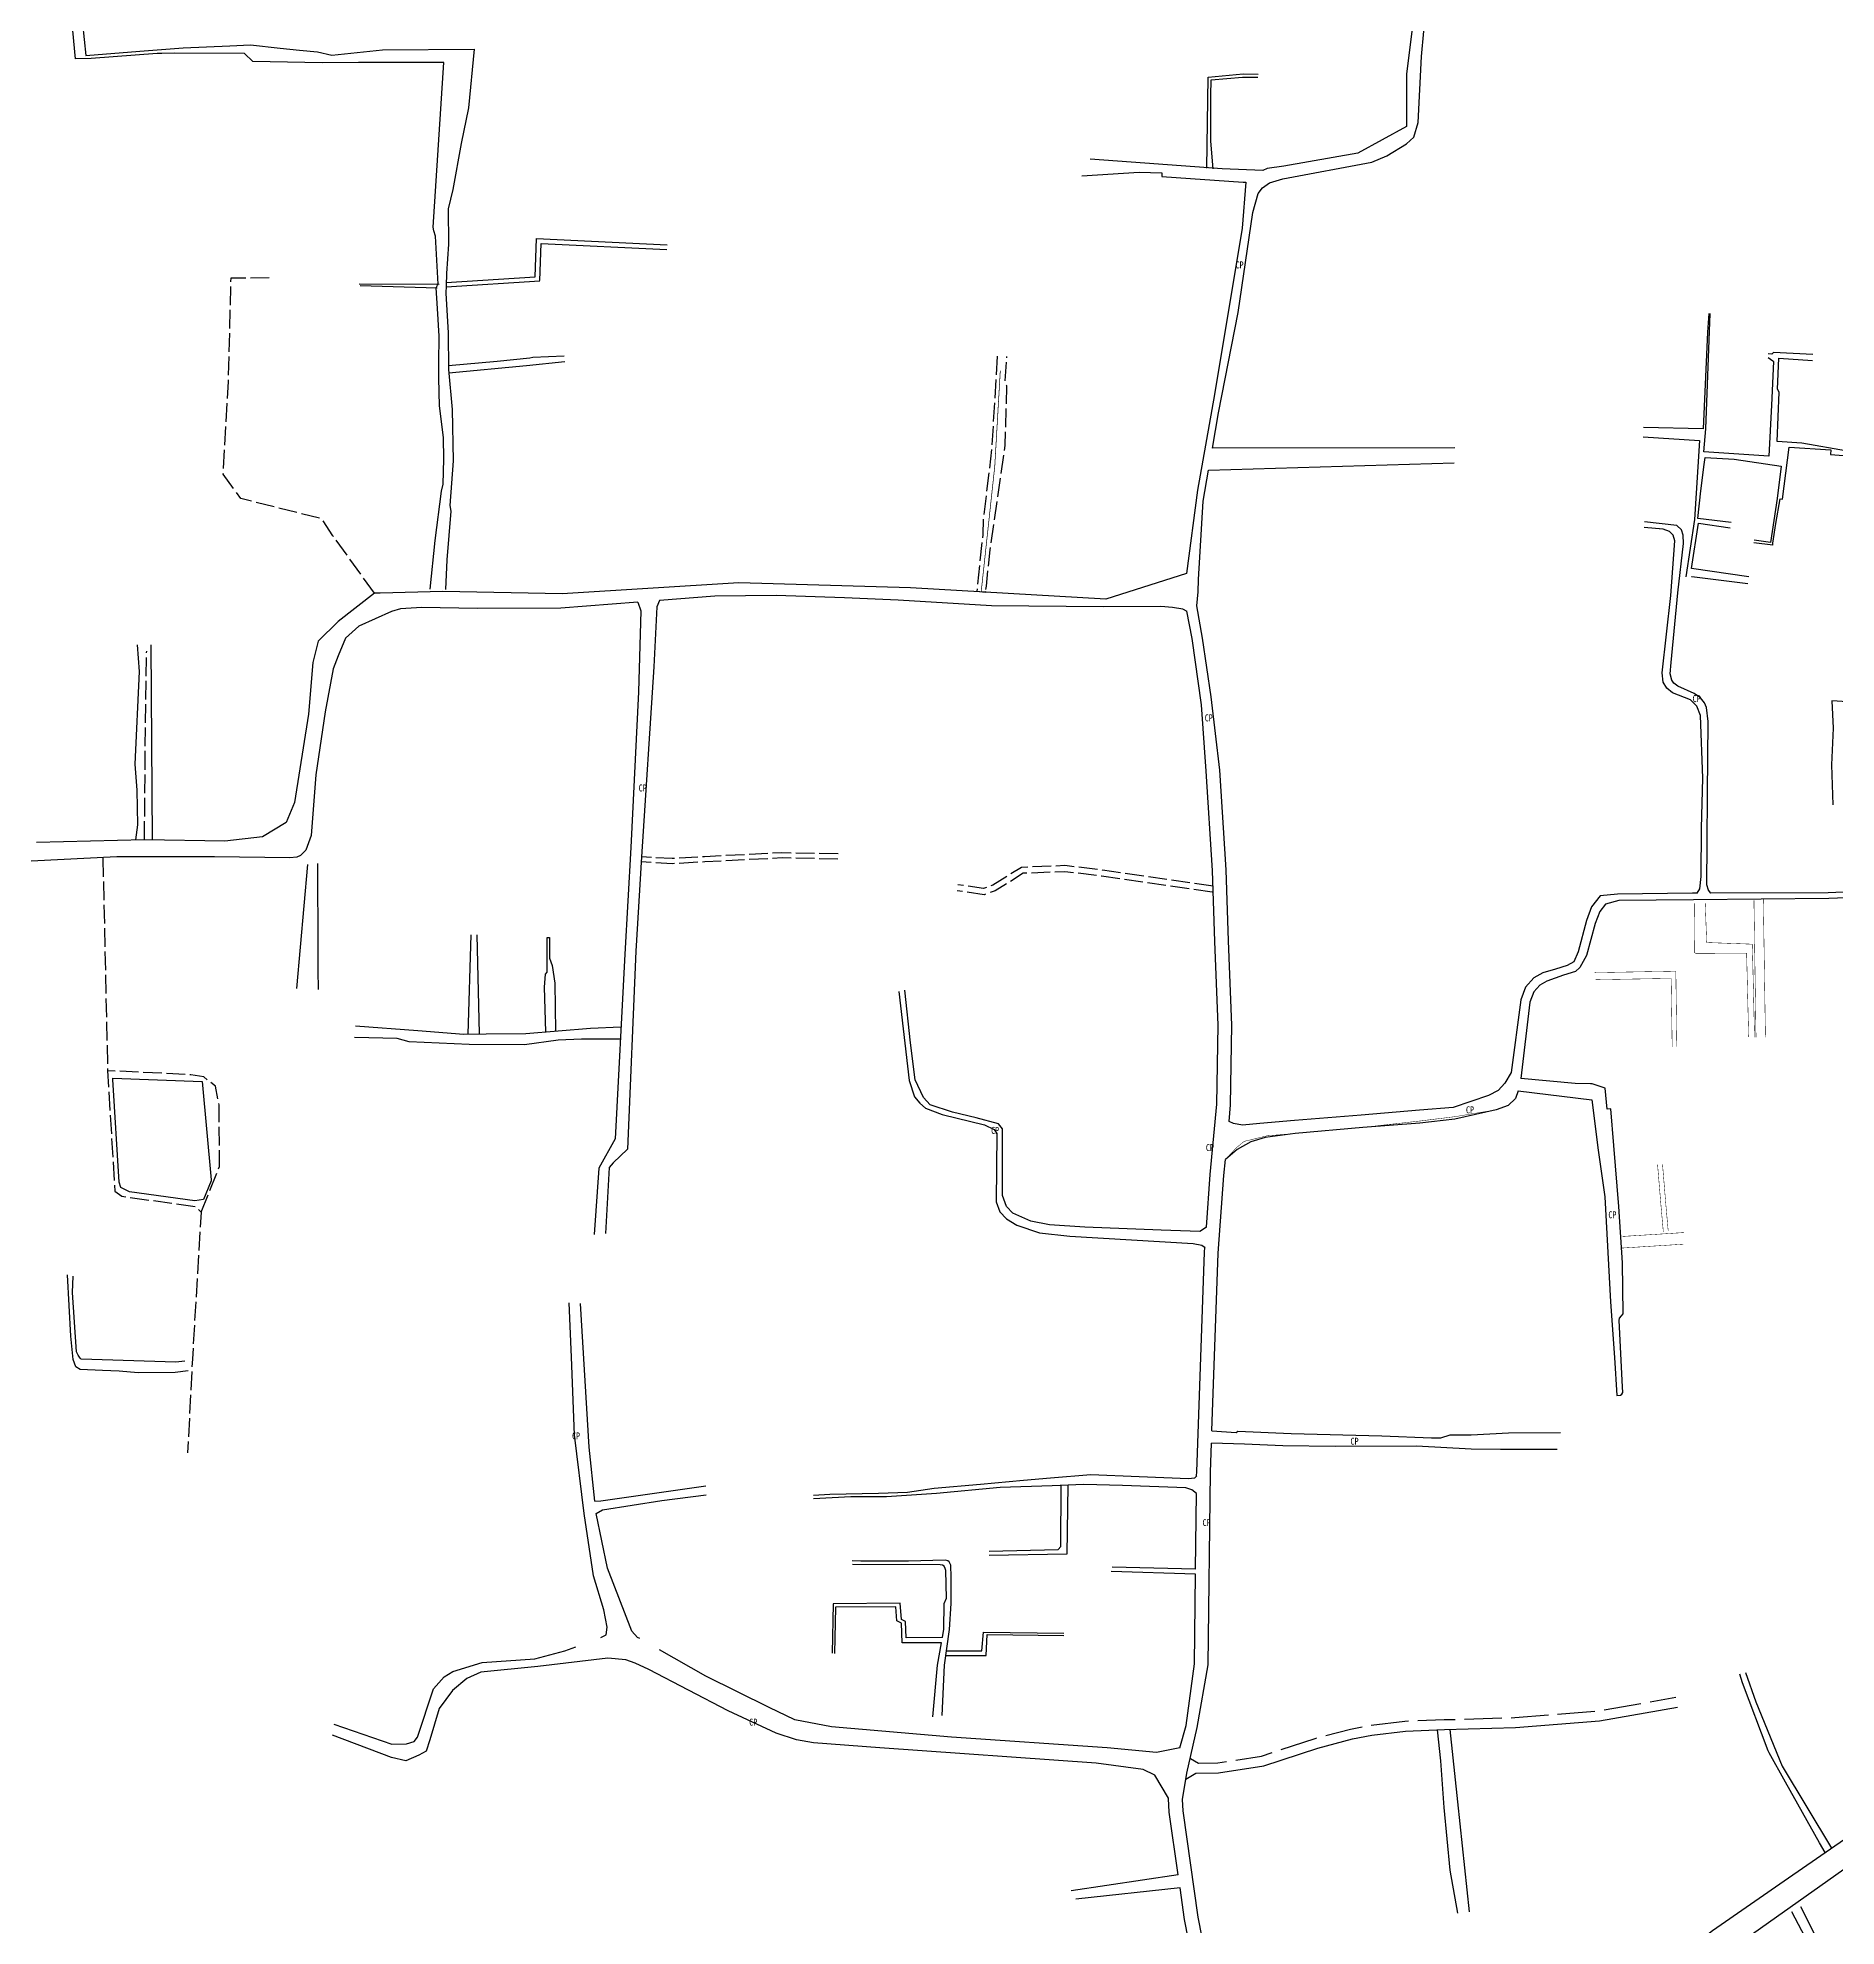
# Model space of a CAD drawing. Header units: metres. Extents: x 375792 to 378704, y 2469502 to 2471712.
# Drawn here: x 376967.1 to 377352, y 2470048.7 to 2470452.8 of the extents above; entities that cross this region are included whole.
import ezdxf
from ezdxf.enums import TextEntityAlignment as Align

# ---------------------------------------------------------------- set-up
doc = ezdxf.new("R2010")
doc.units = ezdxf.units.M
doc.header["$MEASUREMENT"] = 0
doc.linetypes.add('X2', pattern=[10, 8, -2])
doc.linetypes.add('X3', pattern=[5, 4, -1])
for name, color, linetype in [('DLSS', 1, 'Continuous'), ('DLSS Existing Road Line', 1, 'Continuous'), ('Prived Road', 1, 'Continuous')]:
    doc.layers.add(name, color=color, linetype=linetype)
doc.styles.add('正等线体', font='')
doc.styles.get('正等线体').set_extended_font_data('SimHei')

msp = doc.modelspace()

# ---------------------------------------------------------------- linework, layer by layer
at = {"layer": 'DLSS', "linetype": 'X3', "elevation": 4.95, "flags": 128}
msp.add_lwpolyline([(377169, 2470334.25, 0.15, 0.15, 0), (377171.9, 2470361.06, 0.15, 0.15, 0), (377173.09, 2470381.56, 0.15, 0.15, 0)], format="xyseb", dxfattribs=at)
at = {"layer": 'DLSS', "linetype": 'Continuous', "const_width": 0.1, "flags": 128}
for points in [[(377322.27, 2470269.72), (377322.84, 2470270.68), (377323.08, 2470273.3), (377323.18, 2470283.65), (377323.46, 2470294.39), (377323, 2470307.74), (377322.16, 2470309.8), (377320.83, 2470311.1), (377317, 2470312.63), (377315.79, 2470313.66), (377315, 2470314.89), (377314.73, 2470316.9), (377316.65, 2470333.47), (377317.45, 2470345.15), (377317.13, 2470346.38), (377316.33, 2470347.15), (377314.99, 2470347.62), (377310.9, 2470348)], [(377325.21, 2470269.74), (377324.66, 2470270.38), (377324.36, 2470271.57), (377324.39, 2470280.45), (377324.5, 2470291.04), (377324.62, 2470306.49), (377324.23, 2470309.46), (377323.81, 2470310.49), (377322.95, 2470311.56), (377321.6, 2470312.5), (377318.1, 2470314.06), (377317.28, 2470314.72), (377316.81, 2470315.33), (377316.51, 2470316.67), (377316.68, 2470319.11), (377318.14, 2470334.03), (377319.32, 2470344.55), (377319.27, 2470346.4), (377318.91, 2470347.49), (377317.92, 2470348.41), (377311.01, 2470349.2)], [(377321.64, 2470267.57), (377321.73, 2470256.98), (377321.99, 2470256.87), (377332.84, 2470256.93), (377332.86, 2470256.43)], [(377323.99, 2470267.6), (377324.29, 2470259.19), (377334.05, 2470258.84), (377334.12, 2470256.53)], [(377332.85, 2470256.53), (377333.28, 2470238.94)], [(377334.12, 2470256.53), (377334.54, 2470238.93)], [(377316.91, 2470236.8), (377316.69, 2470251.51), (377300.5, 2470251.24)]]:
    msp.add_lwpolyline(points, dxfattribs=at)
for points, elevation in [([(377461.79, 2470304.67), (377460.61, 2470304.14), (377457.92, 2470304.08), (377439.82, 2470303.77), (377431.34, 2470304.25), (377427.53, 2470304.59), (377424.67, 2470302.7), (377421.39, 2470297.64), (377419.77, 2470289.69), (377418.48, 2470282.52), (377417.42, 2470281.27), (377416.39, 2470280.36), (377414.84, 2470279.65), (377407.04, 2470278.42), (377390.42, 2470277.32), (377387.36, 2470275.93), (377385.34, 2470274.03), (377383.04, 2470271.98), (377380.76, 2470271.58), (377366.59, 2470270.57), (377350.3, 2470269.86), (377325.21, 2470269.74)], 7.38), ([(377322.27, 2470269.72), (377321.29, 2470269.72), (377305.17, 2470269.57), (377301.49, 2470269.17), (377299.67, 2470266.82), (377298.55, 2470263.88), (377296.75, 2470257.17), (377295.85, 2470255.09), (377294.4, 2470254.24), (377291.94, 2470253.5), (377289.23, 2470252.71), (377287.29, 2470251.6), (377285.54, 2470249.67), (377284.51, 2470246.91), (377282.44, 2470231.36), (377281.07, 2470229.09), (377279.68, 2470227.53), (377277.59, 2470226.45), (377270, 2470223.91), (377262.84, 2470223.35), (377250.36, 2470222.28), (377236.06, 2470221.09), (377228.67, 2470220.47), (377224.92, 2470220.12), (377222.99, 2470220.49), (377222.06, 2470220.89)], 7.38), ([(377367.14, 2470269.25), (377350.45, 2470268.6), (377321.46, 2470268.36), (377305.49, 2470268.17), (377302.64, 2470267.43), (377301.42, 2470265.84), (377300.44, 2470263.27), (377298.59, 2470256.41), (377297.12, 2470253.88), (377296.2, 2470252.97), (377293.63, 2470252.23), (377290.07, 2470250.91), (377288.55, 2470250.04), (377287.26, 2470248.62), (377286.44, 2470246.44), (377284.5, 2470230.08)], 9.98), ([(377334.41, 2470268.23), (377334.85, 2470238.93)], 9.98), ([(377336.42, 2470268.46), (377336.87, 2470238.92)], 9.98), ([(377317.9, 2470236.91), (377317.69, 2470253.06), (377300.33, 2470252.75)], 8.61), ([(377283.95, 2470227.44), (377283.38, 2470225.83), (377281.77, 2470224.29), (377279.25, 2470223.39), (377270.41, 2470221.42), (377262.91, 2470220.53), (377250.66, 2470219.62), (377236.2, 2470218.32), (377229.76, 2470217.47), (377226.69, 2470216.55), (377223.8, 2470214.92), (377221.27, 2470212.76)], 9.98), ([(377283.95, 2470227.44), (377283.38, 2470225.83), (377281.77, 2470224.29), (377279.25, 2470223.39), (377270.5, 2470221.94), (377262.87, 2470220.99), (377250.66, 2470219.62), (377236.2, 2470218.32), (377230.26, 2470217.84), (377225.27, 2470216.63), (377223.66, 2470215.3), (377221.27, 2470212.76)], 9.98)]:
    msp.add_lwpolyline(points, dxfattribs=dict(at, elevation=elevation))
at = {"layer": 'DLSS', "linetype": 'Continuous', "elevation": 9.98, "flags": 128}
msp.add_lwpolyline([(377283.95, 2470227.44, 0.1, 0.1, 0), (377299.7, 2470225.55, 0.1, 0.1, 0), (377301.07, 2470214.73, 0.1, 0.1, 0), (377302.51, 2470204.79, 0.1, 0.1, 0), (377303.74, 2470182.3, 0.1, 0.1, 0), (377304.54, 2470170.42, 0.1, 0.1, 0), (377305.07, 2470162.28, 0.1, 0.1, 0), (377305.82, 2470162.33, 0.1, 0.1, 0), (377306.15, 2470162.54, 0.1, 0.1, 0), (377306.34, 2470162.92, 0.1, 0.1, 0), (377306.29, 2470164.1, 0.1, 0.1, 0), (377305.53, 2470178.28, 0.1, 0.1, 0), (377305.66, 2470178.83, 0.1, 0.1, 0), (377306.03, 2470179.29, 0.1, 0.1, 0), (377306.41, 2470179.74, 0.1, 0.1, 0), (377306.26, 2470190.63, 0.1, 0.1, 0), (377305.51, 2470202.69, 0.1, 0.1, 0), (377304.42, 2470215.75, 0.1, 0.1, 0), (377303.8, 2470223.57, 0.1, 0.1, 0), (377303.01, 2470223.56, 0.1, 0.1, 0), (377302.55, 2470228.03, 0.1, 0.1, 0), (377299.78, 2470228.92, 0.1, 0.1, 0), (377296.13, 2470229.01, 0.1, 0.1, 0), (377284.5, 2470230.08, 0.1, 0.1, 0)], format="xyseb", dxfattribs=at)
msp.add_lwpolyline([(377283.95, 2470227.44, 0.1, 0.1, 0), (377299.7, 2470225.55, 0.1, 0.1, 0), (377301.07, 2470214.73, 0.1, 0.1, 0), (377302.51, 2470204.79, 0.1, 0.1, 0), (377303.74, 2470182.3, 0.1, 0.1, 0), (377304.54, 2470170.42, 0.1, 0.1, 0), (377305.07, 2470162.28, 0.1, 0.1, 0), (377305.82, 2470162.33, 0.1, 0.1, 0), (377306.15, 2470162.54, 0.1, 0.1, 0), (377306.34, 2470162.92, 0.1, 0.1, 0), (377306.29, 2470164.1, 0.1, 0.1, 0), (377305.53, 2470178.28, 0.1, 0.1, 0), (377305.66, 2470178.83, 0.1, 0.1, 0), (377306.03, 2470179.29, 0.1, 0.1, 0), (377306.41, 2470179.74, 0.1, 0.1, 0), (377306.26, 2470190.63, 0.1, 0.1, 0), (377305.51, 2470202.69, 0.1, 0.1, 0), (377304.42, 2470215.75, 0.1, 0.1, 0), (377303.8, 2470223.57, 0.1, 0.1, 0), (377303.01, 2470223.56, 0.1, 0.1, 0), (377302.55, 2470228.03, 0.1, 0.1, 0), (377299.78, 2470228.92, 0.1, 0.1, 0), (377296.13, 2470229.01, 0.1, 0.1, 0), (377284.5, 2470230.08, 0.1, 0.1, 0)], format="xyseb", dxfattribs=at)
at = {"layer": 'DLSS Existing Road Line', "linetype": 'Continuous'}
for p, q in [((377214.89, 2470125.06, 5.03), (377197.05, 2470125.55)), ((377214.87, 2470124, 5.03), (377196.83, 2470124.6))]:
    msp.add_line(p, q, dxfattribs=at)
at = {"layer": 'DLSS Existing Road Line', "linetype": 'Continuous', "flags": 128}
for points in [[(377307.99, 2470602.34), (377307.57, 2470599.19), (377304.4, 2470586.42), (377301.06, 2470570.21), (377298.2, 2470559.81), (377296.27, 2470550.59), (377292.62, 2470548.05), (377282.4, 2470544.06), (377272.9, 2470533.4), (377265.52, 2470524.32), (377264.13, 2470484.94), (377261.64, 2470457.61), (377260.07, 2470445.11), (377260.03, 2470433.81), (377249.6, 2470428.14), (377233.75, 2470425.3), (377230.24, 2470424.83), (377229.26, 2470424.41)], [(377229.26, 2470424.41), (377220.6, 2470424.74), (377192.31, 2470426.84)], [(377225.65, 2470421.89), (377224.83, 2470412.09), (377218.93, 2470376.5), (377215.33, 2470355.97), (377212.94, 2470338.13), (377195.67, 2470332.69), (377153.88, 2470335.13), (377117.14, 2470336.19), (377079.31, 2470333.82), (377053.75, 2470334.29), (377040.36, 2470333.97), (377039.15, 2470333.96), (377031.33, 2470327.9), (377027.09, 2470323.67), (377025.96, 2470319.14), (377024.98, 2470308.03), (377022.03, 2470289.14), (377020.21, 2470284.9), (377015.18, 2470281.82), (377007.1, 2470280.9), (376989.9, 2470281.18), (376966.77, 2470280.57)], [(377190.53, 2470423.27), (377202.79, 2470424.06), (377207.69, 2470423.94), (377207.67, 2470423.15), (377225.07, 2470421.9), (377225.66, 2470421.89)], [(377322.27, 2470269.72), (377322.84, 2470270.68), (377323.08, 2470273.3), (377323.18, 2470283.65), (377323.46, 2470294.39), (377323, 2470307.74), (377322.16, 2470309.8), (377320.83, 2470311.1), (377317, 2470312.63), (377315.79, 2470313.66), (377315, 2470314.89), (377314.73, 2470316.9), (377316.65, 2470333.47), (377317.45, 2470345.15), (377317.13, 2470346.38), (377316.33, 2470347.15), (377314.99, 2470347.62), (377310.9, 2470348)], [(377325.21, 2470269.74), (377324.66, 2470270.38), (377324.36, 2470271.57), (377324.39, 2470280.45), (377324.5, 2470291.04), (377324.62, 2470306.49), (377324.23, 2470309.46), (377323.81, 2470310.49), (377322.95, 2470311.56), (377321.6, 2470312.5), (377318.1, 2470314.06), (377317.28, 2470314.72), (377316.81, 2470315.33), (377316.51, 2470316.67), (377316.68, 2470319.11), (377318.14, 2470334.03), (377319.32, 2470344.55), (377319.27, 2470346.4), (377318.91, 2470347.49), (377317.92, 2470348.41), (377311.01, 2470349.2)], [(377151.39, 2470248.69), (377153.61, 2470229.65), (377154.72, 2470226.18), (377155.85, 2470224.82), (377157.06, 2470223.73), (377160.64, 2470222.38), (377169.73, 2470220.19), (377171.79, 2470219.21), (377172.37, 2470218.34), (377172.21, 2470203.71), (377172.99, 2470201.54), (377174.39, 2470200.04), (377176.63, 2470198.7), (377181.48, 2470197.05), (377187.98, 2470196.32), (377214.39, 2470194.75), (377216.25, 2470194.41), (377216.93, 2470193.93)], [(377087.59, 2470110.49), (377088.75, 2470111.06), (377088.96, 2470112.7), (377088.23, 2470116.36), (377085.98, 2470123.66), (377083.99, 2470137.02), (377081.92, 2470153.85), (377081.31, 2470170.45), (377080.79, 2470182.05)], [(377086.32, 2470139.67), (377085.07, 2470151.22), (377083.22, 2470181.95)], [(377292.26, 2470150.67), (377280.13, 2470150.71), (377273.88, 2470150.77), (377262.15, 2470151.41), (377244.76, 2470151.37), (377233.56, 2470151.49), (377225.35, 2470151.81), (377218.29, 2470152.07)], [(377086.32, 2470139.67), (377087.56, 2470139.68), (377110.04, 2470142.94)], [(377215.08, 2470141.28), (377214.09, 2470142.1), (377212.82, 2470142.5), (377199.25, 2470143.02), (377190.98, 2470143.22), (377184.17, 2470142.92), (377173.09, 2470142.54), (377159.4, 2470141.25), (377148.76, 2470140.58), (377141.08, 2470140.57), (377133.12, 2470140.14)], [(377215.14, 2470145.07), (377214.65, 2470144.53), (377213.35, 2470144.42), (377202.81, 2470144.88), (377192.48, 2470145.24), (377183.87, 2470144.57), (377178.09, 2470144.09), (377168.83, 2470143.24), (377158.95, 2470142.38), (377153.26, 2470141.52), (377147.02, 2470141.26), (377136.57, 2470141.09), (377133.13, 2470140.86)], [(377170.73, 2470128.94), (377185.5, 2470129.33), (377186.05, 2470129.93), (377186.12, 2470143)], [(377187.57, 2470143.07), (377187.32, 2470128.27), (377170.74, 2470128.02)], [(377086.61, 2470136.97), (377087.95, 2470137.79), (377100.67, 2470139.81), (377110.13, 2470141)], [(377095.91, 2470110.23), (377095.45, 2470110.49), (377094.2, 2470111.83), (377089, 2470125.32), (377086.61, 2470136.97)], [(377162.58, 2470117.71), (377162.59, 2470123.37), (377162.48, 2470125.97), (377162.31, 2470126.4), (377162.13, 2470126.69), (377161.88, 2470126.85), (377161.32, 2470127.03), (377153.46, 2470126.77), (377143.25, 2470126.79), (377141.39, 2470126.9)], [(377161.11, 2470117.75), (377161.56, 2470118.88), (377161.43, 2470124.77), (377161.32, 2470125.24), (377161.08, 2470125.71), (377160.69, 2470125.92), (377160.25, 2470125.99), (377141.42, 2470126.07)], [(377160.69, 2470110.45), (377152.96, 2470110.4), (377152.83, 2470113.87), (377151.92, 2470114.35), (377151.66, 2470117.8), (377137.34, 2470117.7), (377137.11, 2470107.08)], [(377160.63, 2470093.75), (377161.16, 2470104.52), (377162.19, 2470112.16), (377162.58, 2470117.71)], [(377160.69, 2470110.45), (377161.01, 2470112.26), (377161.11, 2470117.75)], [(377160.49, 2470109.35), (377152.12, 2470109.3), (377151.96, 2470113.56), (377150.94, 2470114.03), (377150.7, 2470117.04), (377137.83, 2470116.94), (377137.61, 2470107.07)], [(377161.44, 2470106.61), (377170.05, 2470106.63), (377170.3, 2470111.08), (377186.68, 2470110.88)], [(377161.57, 2470107.58), (377161.57, 2470107.58), (377169.17, 2470107.61), (377169.51, 2470111.59), (377186.68, 2470111.38)], [(377209.12, 2470076.06), (377206.16, 2470081.02), (377203.66, 2470082.24), (377193.59, 2470083.54), (377147.31, 2470086.84), (377133.1, 2470087.9), (377129.48, 2470088.54), (377125.09, 2470090.01), (377114.87, 2470094.78), (377097.85, 2470103.62), (377094.94, 2470104.94), (377092.97, 2470105.68), (377089.1, 2470106.07), (377074.11, 2470104.28), (377061.87, 2470103.06), (377058.9, 2470101.71), (377055.86, 2470099.11), (377052.97, 2470095.29), (377050.97, 2470088.53), (377050.17, 2470086.12), (377048.64, 2470085.25), (377045.86, 2470084.09), (377042.8, 2470084.77), (377030.12, 2470089.56)], [(377030.43, 2470091.9), (377042.85, 2470087.65), (377045.99, 2470087.71), (377047.66, 2470088.24), (377048.36, 2470089.17), (377051.76, 2470099.46), (377054.06, 2470102.08), (377055.92, 2470103.16), (377062.19, 2470105.11), (377073.47, 2470105.92), (377079.85, 2470107.61), (377082.22, 2470108.44)], [(377211.53, 2470086.88), (377206.52, 2470085.87), (377196, 2470086.83), (377162.66, 2470089.11), (377136.93, 2470091.38), (377129.12, 2470092.85), (377123.64, 2470095.49), (377110.06, 2470102.22), (377100.14, 2470107.83)], [(377158.65, 2470093.51), (377159.62, 2470104.56), (377160.49, 2470109.35)], [(377470.83, 2470106.19), (377470.51, 2470106.14), (377437.65, 2470102.05), (377423.3, 2470096.99), (377388.02, 2470081.82), (377364.63, 2470068.61), (377329.44, 2470043.66), (377319.93, 2470036.09)], [(377212.79, 2470080.14), (377214.98, 2470081.42), (377219.81, 2470081.51), (377229.49, 2470082.98), (377241.07, 2470086.81), (377248.5, 2470088.75), (377252.59, 2470089.55), (377259.85, 2470090.45), (377268.14, 2470090.74), (377283.37, 2470091.18), (377301.32, 2470092.6), (377318.06, 2470095.58)], [(377266.58, 2470090.69), (377267.35, 2470084.06), (377268, 2470074.07), (377269.29, 2470060.67), (377270.99, 2470051.5)], [(377269.31, 2470090.78), (377270.97, 2470075.31), (377273.48, 2470051.74)], [(377342.45, 2470051.8), (377348.88, 2470039.66)]]:
    msp.add_lwpolyline(points, dxfattribs=at)
for points, elevation in [([(377218.49, 2470365.02), (377219.79, 2470372.53), (377223.99, 2470394), (377227.18, 2470415.43), (377228.28, 2470419.45), (377229.23, 2470420.7), (377230.73, 2470421.74), (377233.57, 2470422.62), (377252.63, 2470426.19), (377255.86, 2470427.57), (377260.04, 2470430.1), (377261.64, 2470431.57), (377262.55, 2470434.68), (377263.28, 2470448.78), (377265.26, 2470470.57)], 6.77), ([(377011.29, 2470449.44), (376996.22, 2470449.55), (376993.63, 2470449.47), (376992.62, 2470449.43), (376978.48, 2470448.41), (376975.14, 2470448.29), (376973.97, 2470460.45), (376973.9, 2470461.66)], 7.08), ([(376975.41, 2470461.98), (376976.3, 2470459.27), (376977.35, 2470449.02), (376988.94, 2470449.94), (376998.15, 2470450.65), (377008.16, 2470451.1), (377012.61, 2470451.29)], 7.08), ([(377051.08, 2470334.83), (377052.11, 2470345.22), (377053.49, 2470355.77), (377053.86, 2470357.26), (377053.95, 2470362.65), (377053.88, 2470367.24), (377053.08, 2470374.02), (377052.91, 2470379.96), (377052.94, 2470383.23), (377052.99, 2470388.97), (377052.6, 2470394.89), (377052.37, 2470399.3), (377052.63, 2470399.85), (377052.77, 2470400.07), (377052.2, 2470410.39), (377051.82, 2470411.5), (377051.68, 2470412.27), (377054.01, 2470447.53), (377035.68, 2470447.53), (377027.91, 2470447.42), (377013.08, 2470447.76), (377011.29, 2470449.44)], 6.39), ([(377012.61, 2470451.29), (377018.97, 2470450.62), (377023.06, 2470450.19), (377026.93, 2470449.79), (377030.02, 2470449.12), (377040.82, 2470450.25), (377060.49, 2470450.38), (377059.23, 2470437.85), (377057.66, 2470430.2), (377055.87, 2470420.36), (377054.87, 2470416.17), (377054.97, 2470408.63), (377054.58, 2470402.35), (377054.46, 2470399.74), (377054.43, 2470398.14), (377054.92, 2470389.67), (377054.96, 2470381.8), (377055.75, 2470373.27), (377056.01, 2470362.27), (377055.27, 2470352.73), (377055.47, 2470351.51), (377054.65, 2470341.07), (377054.35, 2470334.74)], 7.08), ([(377324.74, 2470393.8), (377324.46, 2470389.82), (377323.54, 2470369.11), (377310.76, 2470369.39)], 7.08), ([(377337.43, 2470384.42), (377338.48, 2470383.7), (377338.61, 2470383.53), (377338.16, 2470374.2), (377337.61, 2470363.27), (377323.67, 2470364.17), (377324.08, 2470369.11), (377325.07, 2470393.79)], 7.08), ([(377079.74, 2470384.65), (377073.02, 2470384.4), (377072.36, 2470384.26), (377065.37, 2470383.56), (377054.96, 2470382.63)], 7.08), ([(377347.02, 2470385.06), (377338.6, 2470385.46), (377338.27, 2470385.1), (377337.46, 2470385.14)], 7.08), ([(377354.47, 2470364.31), (377344.67, 2470366.06), (377339.36, 2470366.41), (377339.79, 2470377), (377339.48, 2470377.6), (377339.75, 2470384.27), (377346.97, 2470383.75)], 7.08), ([(377079.87, 2470383.44), (377071.65, 2470382.62), (377055.04, 2470381.01)], 7.08), ([(377270.41, 2470365.04), (377218.49, 2470365.02)], 6.77), ([(377310.73, 2470367.43), (377322.75, 2470366.63), (377321.69, 2470349.75), (377319.86, 2470337.45)], 7.08), ([(377334.39, 2470344.82), (377338.48, 2470344.28), (377338.47, 2470344.66), (377339.09, 2470348.87), (377340.02, 2470354.14), (377340.52, 2470354.05), (377341.93, 2470365.21), (377350.84, 2470364.6), (377350.78, 2470363.6), (377365.39, 2470362.48)], 7.08), ([(377222.06, 2470220.89), (377222.4, 2470224.45), (377222.66, 2470241.52), (377221.94, 2470259.55), (377221.47, 2470274.78), (377220.1, 2470296.09), (377218.23, 2470311.76), (377216.4, 2470324.31), (377215.18, 2470331.24), (377215.42, 2470334.21), (377215.49, 2470336.85), (377216.52, 2470353.66), (377217.67, 2470360.27)], 6.77), ([(377217.67, 2470360.27), (377270.24, 2470361.88)], 6.77), ([(377329.5, 2470349.08), (377322.37, 2470349.91), (377323.01, 2470355.85), (377323.75, 2470361.5), (377323.94, 2470362.98), (377330.21, 2470362.66), (377340.23, 2470361.11), (377339.39, 2470354.23), (377337.98, 2470344.81), (377334.45, 2470345.28)], 7.08), ([(377333.33, 2470337.47), (377321.06, 2470339.23), (377322.57, 2470348.95), (377329.35, 2470347.95)], 7.08), ([(377321.06, 2470337.49), (377321.12, 2470337.5), (377333.07, 2470335.99)], 7.08), ([(377095.5, 2470332.04), (377079.01, 2470330.74), (377061.12, 2470330.67), (377049.24, 2470330.9), (377044.71, 2470330.62), (377042.75, 2470330.06), (377035.79, 2470326.9), (377032.9, 2470324.34), (377031.37, 2470320.57), (377030.27, 2470317.74), (377028.56, 2470308.58), (377026.61, 2470295.09), (377025.59, 2470282.13), (377024.47, 2470278.97), (377023.31, 2470277.79), (377022.52, 2470277.49), (377021.01, 2470277.3), (377004.88, 2470277.55), (376984, 2470277.5), (376965.63, 2470276.6)], 6.62), ([(377095.5, 2470332.04), (377096.14, 2470330.18), (377095.66, 2470312.86), (377094.04, 2470279.54), (377092.7, 2470256.7), (377090.65, 2470217.2)], 6.62), ([(377100.16, 2470332.4), (377099.56, 2470331), (377098.93, 2470318.18), (377096.27, 2470277.52), (377095.11, 2470257.34), (377093.32, 2470214.98)], 6.62), ([(377213.08, 2470330.06), (377212.13, 2470330.56), (377209.92, 2470330.92), (377207.47, 2470331.12), (377195.16, 2470331.01), (377171.18, 2470331.28), (377151.22, 2470332.43), (377139.71, 2470332.97), (377125.12, 2470333.47), (377111.99, 2470333.33), (377100.16, 2470332.4)], 6.62), ([(377168.07, 2470334.48), (377168.06, 2470334.4), (377169.93, 2470334.2), (377169.96, 2470334.39)], 7.08), ([(377217.21, 2470198.27), (377218.01, 2470209.54), (377219.47, 2470224.61), (377219.72, 2470241.48), (377219.01, 2470259.44), (377218.53, 2470274.64), (377217.18, 2470295.86), (377216.18, 2470310.06), (377214.16, 2470324.27), (377213.05, 2470330.08)], 5.03), ([(376988.06, 2470281.14), (376988.47, 2470284.37), (376988.33, 2470291.83), (376987.91, 2470297.34), (376988.85, 2470317.19), (376988.37, 2470322.92)], 7.08), ([(376991.25, 2470322.91), (376991.57, 2470281.16)], 7.08), ([(377361.04, 2470310.24), (377351.11, 2470310.93), (377351.39, 2470305.06), (377351.04, 2470297.25), (377351.28, 2470288.63)], 7.08), ([(377461.79, 2470304.67), (377460.61, 2470304.14), (377457.92, 2470304.08), (377439.82, 2470303.77), (377431.34, 2470304.25), (377427.53, 2470304.59), (377424.67, 2470302.7), (377421.39, 2470297.64), (377419.77, 2470289.69), (377418.48, 2470282.52), (377417.42, 2470281.27), (377416.39, 2470280.36), (377414.84, 2470279.65), (377407.04, 2470278.42), (377390.42, 2470277.32), (377387.36, 2470275.93), (377385.34, 2470274.03), (377383.04, 2470271.98), (377380.76, 2470271.58), (377366.59, 2470270.57), (377350.3, 2470269.86), (377325.21, 2470269.74)], 7.38), ([(377024.81, 2470275.92), (377022.45, 2470249.37)], 7.08), ([(377026.96, 2470276.1), (377026.96, 2470269.93), (377026.99, 2470263.64), (377027.04, 2470253.3), (377027.06, 2470249.14)], 7.08), ([(377322.27, 2470269.72), (377321.29, 2470269.72), (377305.17, 2470269.57), (377301.49, 2470269.17), (377299.67, 2470266.82), (377298.55, 2470263.88), (377296.75, 2470257.17), (377295.85, 2470255.09), (377294.4, 2470254.24), (377291.94, 2470253.5), (377289.23, 2470252.71), (377287.29, 2470251.6), (377285.54, 2470249.67), (377284.51, 2470246.91), (377282.44, 2470231.36), (377281.07, 2470229.09), (377279.68, 2470227.53), (377277.59, 2470226.45), (377270, 2470223.91), (377262.84, 2470223.35), (377250.36, 2470222.28), (377236.06, 2470221.09), (377228.67, 2470220.47), (377224.92, 2470220.12), (377222.99, 2470220.49), (377222.06, 2470220.89)], 7.38), ([(377367.14, 2470269.25), (377350.45, 2470268.6), (377321.46, 2470268.36), (377305.49, 2470268.17), (377302.64, 2470267.43), (377301.42, 2470265.84), (377300.44, 2470263.27), (377298.59, 2470256.41), (377297.12, 2470253.88), (377296.2, 2470252.97), (377293.63, 2470252.23), (377290.07, 2470250.91), (377288.55, 2470250.04), (377287.26, 2470248.62), (377286.44, 2470246.44), (377284.5, 2470230.08)], 9.98), ([(377059.77, 2470260.83), (377059.08, 2470239.58)], 7.08), ([(377061.01, 2470260.81), (377061.52, 2470239.62)], 7.08), ([(377075.78, 2470240.08), (377075.56, 2470249.64), (377075.75, 2470252.42), (377076.11, 2470252.84), (377076.13, 2470259.91), (377076.13, 2470260.26), (377076.61, 2470260.26), (377076.61, 2470255.86), (377077.2, 2470254.3), (377077.74, 2470250.51), (377077.85, 2470240.24)], 7.08), ([(377217.21, 2470198.27), (377215.82, 2470197.34), (377207.5, 2470197.6), (377191.22, 2470198.27), (377183.59, 2470198.75), (377179.65, 2470199.55), (377175.79, 2470201.28), (377174.42, 2470202.72), (377173.56, 2470205.06), (377173.58, 2470219.3), (377172.73, 2470220.36), (377167.93, 2470221.71), (377162.86, 2470222.92), (377158.05, 2470224.45), (377156.65, 2470226.01), (377154.86, 2470229.83), (377153.84, 2470237.69), (377152.63, 2470249)], 5.03), ([(377091.76, 2470238.51), (377083.43, 2470238.52), (377078.45, 2470238.28), (377071.26, 2470237.31), (377059.4, 2470237.34), (377046.55, 2470237.93), (377043.98, 2470238.64), (377034.84, 2470238.9)], 7.08), ([(377035.09, 2470241.37), (377048.44, 2470240.37), (377058.23, 2470239.57), (377063.01, 2470239.64), (377071.51, 2470239.74), (377085.34, 2470240.84), (377091.89, 2470241.14)], 7.08), ([(377000.66, 2470203.91), (376986.66, 2470205.87), (376984.87, 2470206.8), (376984.46, 2470207.9), (376983.11, 2470229.85), (376983.1, 2470230.18), (377002.26, 2470229.46), (377004.15, 2470208.44), (377004.18, 2470208.21), (377002.53, 2470204.17), (377000.66, 2470203.91)], 7.08), ([(377283.95, 2470227.44), (377283.38, 2470225.83), (377281.77, 2470224.29), (377279.25, 2470223.39), (377270.41, 2470221.42), (377262.91, 2470220.53), (377250.66, 2470219.62), (377236.2, 2470218.32), (377229.76, 2470217.47), (377226.69, 2470216.55), (377223.8, 2470214.92), (377221.27, 2470212.76)], 9.98), ([(377283.95, 2470227.44), (377299.7, 2470225.55), (377301.07, 2470214.73), (377302.51, 2470204.79), (377303.74, 2470182.3), (377304.54, 2470170.42), (377305.07, 2470162.28), (377305.82, 2470162.33), (377306.15, 2470162.54), (377306.34, 2470162.92), (377306.29, 2470164.1), (377305.53, 2470178.28), (377305.66, 2470178.83), (377306.03, 2470179.29), (377306.41, 2470179.74), (377306.26, 2470190.63), (377305.51, 2470202.69), (377304.42, 2470215.75), (377303.8, 2470223.57), (377303.01, 2470223.56), (377302.55, 2470228.03), (377299.78, 2470228.92), (377296.13, 2470229.01), (377284.5, 2470230.08)], 9.98), ([(377090.65, 2470217.2), (377087.16, 2470210.9), (377086.18, 2470196.7)], 6.62), ([(377093.32, 2470214.98), (377090.2, 2470212.04), (377089.36, 2470211.08), (377088.57, 2470196.94)], 6.62), ([(377218.39, 2470154.69), (377219.76, 2470192.74), (377220.94, 2470209.3), (377221.27, 2470212.76)], 6.09), ([(377215.12, 2470145.05), (377215.13, 2470145.89), (377216.83, 2470192.9), (377216.9, 2470193.95)], 5.03), ([(376999.28, 2470167.52), (376996.44, 2470167.18), (376988.54, 2470167.13), (376984.51, 2470167.49), (376980.92, 2470167.6), (376976.15, 2470167.82), (376975.17, 2470168.39), (376974.66, 2470169.98), (376974.11, 2470174.95), (376973.41, 2470188.08)], 7.08), ([(376998.54, 2470169.57), (376996.64, 2470169.41), (376976.36, 2470170.04), (376976.14, 2470170.27), (376975.67, 2470170.87), (376975.38, 2470171.58), (376974.5, 2470184.32), (376974.66, 2470187.81)], 7.08), ([(377218.39, 2470154.69), (377223.59, 2470154.32), (377223.9, 2470154.63), (377235.33, 2470154.09), (377254.75, 2470153.63), (377265.39, 2470153.16), (377267.36, 2470153.16), (377269.42, 2470153.86), (377273.87, 2470153.8), (377281.85, 2470154.28), (377293.03, 2470154.33)], 6.09), ([(377232.09, 2469976.68), (377229.47, 2469980.79), (377226.8, 2469988.95), (377220.48, 2470024.89), (377215.42, 2470050.63), (377212.2, 2470073.37), (377212.06, 2470075.83), (377213.02, 2470081.43), (377215.24, 2470091.21), (377217.59, 2470104.64), (377218.07, 2470145.82), (377218.29, 2470152.07)], 6.09), ([(377214.89, 2470125.06), (377215.08, 2470141.29)], 5.03), ([(377211.53, 2470086.88), (377212.91, 2470091.65), (377214.65, 2470104.85), (377214.87, 2470124)], 5.03), ([(377232.09, 2469976.68), (377244.61, 2469986.08), (377277.05, 2470009.67), (377305.16, 2470031.88), (377325.53, 2470047.74), (377341.83, 2470059.04), (377353.76, 2470067.29), (377370.63, 2470078.19), (377378.4, 2470083.23), (377390.77, 2470088.62), (377404.61, 2470095.14), (377412.22, 2470098.61), (377418.24, 2470101.38), (377425.46, 2470103.81), (377432.25, 2470105.71), (377439.79, 2470107.55), (377448.14, 2470108.91), (377466.26, 2470111.39), (377489.38, 2470114.93), (377504.49, 2470116.83)], 6.09), ([(377349.67, 2470064.47), (377348.41, 2470066.53), (377341.13, 2470079.47), (377337.7, 2470085.76), (377337.46, 2470086.21), (377331.95, 2470100.76), (377331.4, 2470102.61)], 6.09), ([(377332.58, 2470102.97), (377334.85, 2470096.7), (377340.42, 2470082.91), (377351.01, 2470065.39)], 6.09), ([(377211.17, 2470059.65), (377209.27, 2470073.08), (377209.11, 2470076), (377209.12, 2470076.06)], 5.03), ([(377211.17, 2470059.65), (377188.26, 2470056.22)], 5.03), ([(377211.56, 2470056.91), (377189.25, 2470054.44)], 5.03), ([(377225.91, 2469972.05), (377225.94, 2469976.34), (377223.9, 2469988.45), (377217.59, 2470024.35), (377212.52, 2470050.14), (377211.56, 2470056.91)], 5.03), ([(377344.38, 2470052.9), (377350.93, 2470039.91)], 7.08)]:
    msp.add_lwpolyline(points, dxfattribs=dict(at, elevation=elevation))
at = {"layer": 'DLSS Existing Road Line', "linetype": 'X3', "flags": 128}
for points, elevation in [([(377039.15, 2470333.96), (377030.22, 2470346.26), (377027.82, 2470349.87), (377010.53, 2470354.2), (377006.77, 2470359.42), (377007.88, 2470379.27), (377008.27, 2470395), (377008.43, 2470401.44), (377017.45, 2470401.51)], 4.94), ([(377172.42, 2470384.67), (377171.24, 2470364.76), (377169.46, 2470350.04), (377169.33, 2470346.43), (377168.06, 2470334.4)], 7.08), ([(377170.02, 2470334.76), (377170.12, 2470335.43), (377170.91, 2470343.23), (377174.13, 2470365.56), (377174.52, 2470378.29), (377174.1, 2470379.04), (377174.49, 2470384.57)], 7.08), ([(376989.9, 2470281.18), (376990.12, 2470306.22), (376990.37, 2470321.57)], 4.8), ([(376981, 2470277.24), (376982, 2470231.8), (376983.55, 2470205.99), (376985.03, 2470204.9), (377000.91, 2470202.68), (377002.01, 2470201.51), (377000.15, 2470170.01), (376999.13, 2470149.97)], 5.06), ([(377138.33, 2470277.04), (377126.37, 2470277.28), (377109.82, 2470276.45), (377102.88, 2470276.04), (377096.21, 2470276.43)], 9.85), ([(377138.35, 2470278.14), (377126.35, 2470278.38), (377109.76, 2470277.55), (377102.88, 2470277.14), (377096.27, 2470277.52)], 9.85), ([(377218.64, 2470271.23), (377194.94, 2470274.71), (377186.93, 2470275.64), (377177.6, 2470275.28), (377171.46, 2470271.44), (377169.49, 2470270.76), (377164.02, 2470271.55)], 5.03), ([(377218.45, 2470269.95), (377194.77, 2470273.42), (377186.88, 2470274.33), (377178, 2470274), (377172.02, 2470270.26), (377169.62, 2470269.43), (377163.83, 2470270.26)], 5.03)]:
    msp.add_lwpolyline(points, dxfattribs=dict(at, elevation=elevation))
at = {"layer": 'DLSS Existing Road Line', "linetype": 'Continuous', "const_width": 0.1, "flags": 128}
for points, elevation in [([(377354.47, 2470364.31), (377344.67, 2470366.06), (377339.36, 2470366.41), (377339.79, 2470377), (377339.48, 2470377.6), (377339.75, 2470384.27), (377346.97, 2470383.75)], 7.08), ([(377334.39, 2470344.82), (377338.48, 2470344.28), (377338.47, 2470344.66), (377339.09, 2470348.87), (377340.02, 2470354.14), (377340.52, 2470354.05), (377341.93, 2470365.21), (377350.84, 2470364.6), (377350.78, 2470363.6), (377365.39, 2470362.48)], 7.08), ([(377361.04, 2470310.24), (377351.11, 2470310.93), (377351.39, 2470305.06), (377351.04, 2470297.25), (377351.28, 2470288.63)], 7.08), ([(377461.79, 2470304.67), (377460.61, 2470304.14), (377457.92, 2470304.08), (377439.82, 2470303.77), (377431.34, 2470304.25), (377427.53, 2470304.59), (377424.67, 2470302.7), (377421.39, 2470297.64), (377419.77, 2470289.69), (377418.48, 2470282.52), (377417.42, 2470281.27), (377416.39, 2470280.36), (377414.84, 2470279.65), (377407.04, 2470278.42), (377390.42, 2470277.32), (377387.36, 2470275.93), (377385.34, 2470274.03), (377383.04, 2470271.98), (377380.76, 2470271.58), (377366.59, 2470270.57), (377350.3, 2470269.86), (377325.21, 2470269.74)], 7.38), ([(377322.27, 2470269.72), (377321.29, 2470269.72), (377305.17, 2470269.57), (377301.49, 2470269.17), (377299.67, 2470266.82), (377298.55, 2470263.88), (377296.75, 2470257.17), (377295.85, 2470255.09), (377294.4, 2470254.24), (377291.94, 2470253.5), (377289.23, 2470252.71), (377287.29, 2470251.6), (377285.54, 2470249.67), (377284.51, 2470246.91), (377282.44, 2470231.36), (377281.07, 2470229.09), (377279.68, 2470227.53), (377277.59, 2470226.45), (377270, 2470223.91), (377262.84, 2470223.35), (377250.36, 2470222.28), (377236.06, 2470221.09), (377228.67, 2470220.47), (377224.92, 2470220.12), (377222.99, 2470220.49), (377222.06, 2470220.89)], 7.38), ([(377367.14, 2470269.25), (377350.45, 2470268.6), (377321.46, 2470268.36), (377305.49, 2470268.17), (377302.64, 2470267.43), (377301.42, 2470265.84), (377300.44, 2470263.27), (377298.59, 2470256.41), (377297.12, 2470253.88), (377296.2, 2470252.97), (377293.63, 2470252.23), (377290.07, 2470250.91), (377288.55, 2470250.04), (377287.26, 2470248.62), (377286.44, 2470246.44), (377284.5, 2470230.08)], 9.98), ([(377283.95, 2470227.44), (377283.38, 2470225.83), (377281.77, 2470224.29), (377279.25, 2470223.39), (377270.41, 2470221.42), (377262.91, 2470220.53), (377250.66, 2470219.62), (377236.2, 2470218.32), (377229.76, 2470217.47), (377226.69, 2470216.55), (377223.8, 2470214.92), (377221.27, 2470212.76)], 9.98), ([(377319.27, 2470194.63), (377306.07, 2470193.8)], 6.23), ([(377319.44, 2470197.12), (377306.23, 2470196.29)], 6.23)]:
    msp.add_lwpolyline(points, dxfattribs=dict(at, elevation=elevation))
for points in [[(377322.27, 2470269.72), (377322.84, 2470270.68), (377323.08, 2470273.3), (377323.18, 2470283.65), (377323.46, 2470294.39), (377323, 2470307.74), (377322.16, 2470309.8), (377320.83, 2470311.1), (377317, 2470312.63), (377315.79, 2470313.66), (377315, 2470314.89), (377314.73, 2470316.9), (377316.65, 2470333.47), (377317.45, 2470345.15), (377317.13, 2470346.38), (377316.33, 2470347.15), (377314.99, 2470347.62), (377310.9, 2470348)], [(377325.21, 2470269.74), (377324.66, 2470270.38), (377324.36, 2470271.57), (377324.39, 2470280.45), (377324.5, 2470291.04), (377324.62, 2470306.49), (377324.23, 2470309.46), (377323.81, 2470310.49), (377322.95, 2470311.56), (377321.6, 2470312.5), (377318.1, 2470314.06), (377317.28, 2470314.72), (377316.81, 2470315.33), (377316.51, 2470316.67), (377316.68, 2470319.11), (377318.14, 2470334.03), (377319.32, 2470344.55), (377319.27, 2470346.4), (377318.91, 2470347.49), (377317.92, 2470348.41), (377311.01, 2470349.2)], [(377313.78, 2470211.69), (377314.54, 2470202.56), (377315.01, 2470197.31)], [(377314.83, 2470211.81), (377315.59, 2470202.68), (377316.06, 2470197.44)]]:
    msp.add_lwpolyline(points, dxfattribs=at)
at = {"layer": 'DLSS Existing Road Line', "linetype": 'X3', "flags": 128}
msp.add_lwpolyline([(377002.01, 2470201.51), (377005.94, 2470211.25), (377005.89, 2470224.44), (377005.07, 2470228.45), (377002.58, 2470230.43), (376999.84, 2470230.9), (376982.12, 2470231.75)], dxfattribs=at)
at = {"layer": 'DLSS Existing Road Line', "linetype": 'Continuous', "elevation": 9.98, "flags": 128}
msp.add_lwpolyline([(377283.95, 2470227.44, 0.1, 0.1, 0), (377299.7, 2470225.55, 0.1, 0.1, 0), (377301.07, 2470214.73, 0.1, 0.1, 0), (377302.51, 2470204.79, 0.1, 0.1, 0), (377303.74, 2470182.3, 0.1, 0.1, 0), (377304.54, 2470170.42, 0.1, 0.1, 0), (377305.07, 2470162.28, 0.1, 0.1, 0), (377305.82, 2470162.33, 0.1, 0.1, 0), (377306.15, 2470162.54, 0.1, 0.1, 0), (377306.34, 2470162.92, 0.1, 0.1, 0), (377306.29, 2470164.1, 0.1, 0.1, 0), (377305.53, 2470178.28, 0.1, 0.1, 0), (377305.66, 2470178.83, 0.1, 0.1, 0), (377306.03, 2470179.29, 0.1, 0.1, 0), (377306.41, 2470179.74, 0.1, 0.1, 0), (377306.26, 2470190.63, 0.1, 0.1, 0), (377305.51, 2470202.69, 0.1, 0.1, 0), (377304.42, 2470215.75, 0.1, 0.1, 0), (377303.8, 2470223.57, 0.1, 0.1, 0), (377303.01, 2470223.56, 0.1, 0.1, 0), (377302.55, 2470228.03, 0.1, 0.1, 0), (377299.78, 2470228.92, 0.1, 0.1, 0), (377296.13, 2470229.01, 0.1, 0.1, 0), (377284.5, 2470230.08, 0.1, 0.1, 0)], format="xyseb", dxfattribs=at)
msp.add_lwpolyline([(377283.95, 2470227.44, 0.1, 0.1, 0), (377299.7, 2470225.55, 0.1, 0.1, 0), (377301.07, 2470214.73, 0.1, 0.1, 0), (377302.51, 2470204.79, 0.1, 0.1, 0), (377303.74, 2470182.3, 0.1, 0.1, 0), (377304.54, 2470170.42, 0.1, 0.1, 0), (377305.07, 2470162.28, 0.1, 0.1, 0), (377305.82, 2470162.33, 0.1, 0.1, 0), (377306.15, 2470162.54, 0.1, 0.1, 0), (377306.34, 2470162.92, 0.1, 0.1, 0), (377306.29, 2470164.1, 0.1, 0.1, 0), (377305.53, 2470178.28, 0.1, 0.1, 0), (377305.66, 2470178.83, 0.1, 0.1, 0), (377306.03, 2470179.29, 0.1, 0.1, 0), (377306.41, 2470179.74, 0.1, 0.1, 0), (377306.26, 2470190.63, 0.1, 0.1, 0), (377305.51, 2470202.69, 0.1, 0.1, 0), (377304.42, 2470215.75, 0.1, 0.1, 0), (377303.8, 2470223.57, 0.1, 0.1, 0), (377303.01, 2470223.56, 0.1, 0.1, 0), (377302.55, 2470228.03, 0.1, 0.1, 0), (377299.78, 2470228.92, 0.1, 0.1, 0), (377296.13, 2470229.01, 0.1, 0.1, 0), (377284.5, 2470230.08, 0.1, 0.1, 0)], format="xyseb", dxfattribs=at)
at = {"layer": 'DLSS Existing Road Line', "linetype": 'X2', "flags": 128}
msp.add_lwpolyline([(377213.81, 2470084.56), (377215.53, 2470083.57), (377219.63, 2470083.65), (377228.99, 2470085.07), (377240.46, 2470088.87), (377248.02, 2470090.84), (377252.26, 2470091.67), (377259.68, 2470092.58), (377268.07, 2470092.88), (377283.26, 2470093.32), (377301.05, 2470094.73), (377317.68, 2470097.68)], dxfattribs=at)
at = {"layer": 'Prived Road'}
for p, q in [((377217.3, 2470424.9), (377217.62, 2470444.35)), ((377054.46, 2470399.49, 7.08), (377074.51, 2470400.82, -0.28)), ((377054.49, 2470400.42, 14.81), (377073.54, 2470401.67, 7.84)), ((377052.97, 2470400.01, 6.39), (377035.83, 2470400.09)), ((377052.57, 2470399.26, 6.39), (377036.04, 2470399.71))]:
    msp.add_line(p, q, dxfattribs=at)
for points in [[(377217.62, 2470444.35), (377225.08, 2470445.09), (377228.28, 2470445.02)], [(377218.66, 2470424.8), (377218.18, 2470430.71), (377218.16, 2470440.43), (377218.26, 2470443.82)], [(377218.26, 2470443.82), (377224.94, 2470444.35), (377228.25, 2470444.4)]]:
    msp.add_lwpolyline(points, dxfattribs=at)
at = {"layer": 'Prived Road', "elevation": 7.84}
for points in [[(377073.54, 2470401.67), (377073.83, 2470409.87), (377101.76, 2470408.49)], [(377074.51, 2470400.85), (377074.79, 2470408.82), (377101.71, 2470407.49)]]:
    msp.add_lwpolyline(points, dxfattribs=at)

# ---------------------------------------------------------------- texts
at = {"layer": 'DLSS Existing Road Line', "linetype": 'Continuous', "style": '正等线体', "width": 0.8}
for p in [(377224.31, 2470404.2), (377322.14, 2470311.39), (377217.71, 2470307.26), (377096.53, 2470292.27), (377273.63, 2470223.39), (377171.98, 2470218.99), (377217.96, 2470215.31), (377304.11, 2470200.94), (377304.11, 2470200.94), (377082.28, 2470153.6), (377248.92, 2470152.47), (377217.25, 2470135.07), (377120.21, 2470092.35)]:
    msp.add_text('CP', height=1.5, dxfattribs=at).set_placement(p, align=Align.MIDDLE)

doc.saveas('drawing.dxf')
